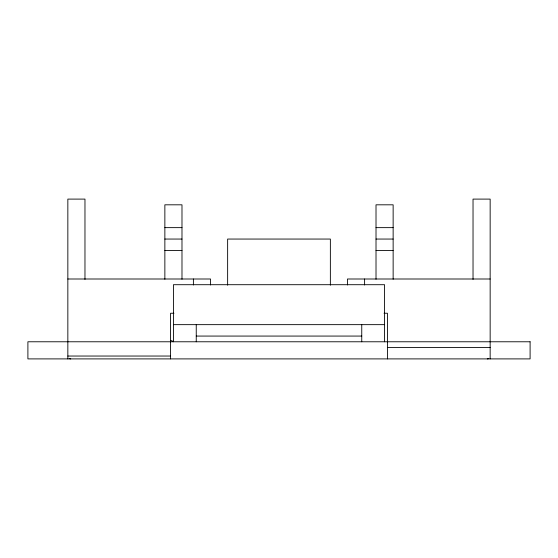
<?xml version="1.0" encoding="UTF-8"?>
<svg xmlns="http://www.w3.org/2000/svg" width="558" height="558" viewBox="0 0 558 558"><rect width="100%" height="100%" fill="white"/><g stroke="black" fill="none" stroke-linecap="round" stroke-linejoin="round"><path stroke-width="0.84" d="M164.861 227.636L181.985 227.636M376.015 227.636L393.139 227.636M164.861 239.054L181.985 239.054M376.015 239.054L393.139 239.054M164.861 250.465L181.985 250.465M376.015 250.465L393.139 250.465M67.846 279L210.519 279L210.519 284.992M490.154 279L347.481 279L347.481 284.992M173.95 313.24L170.574 313.24L170.574 358.899M384.05 313.24L387.426 313.24L387.426 358.899M173.426 324.651L384.574 324.651M196.249 336.069L361.751 336.069M387.426 347.481L490.154 347.481M67.846 356.039L170.574 356.039M490.154 358.899L490.154 199.101L473.031 199.101L473.031 279.412M393.139 279.244L393.139 204.814L376.015 204.814L376.015 279.244M384.574 341.775L384.574 284.706L173.426 284.706L173.426 341.775M364.604 279L364.604 284.992M361.751 324.651L361.751 341.775M330.364 285.194L330.364 239.054L227.636 239.054L227.636 285.194M196.249 324.651L196.249 341.775M193.396 279L193.396 284.992M181.985 279.244L181.985 204.814L164.861 204.814L164.861 279.244M84.969 279.412L84.969 199.101L67.846 199.101L67.846 358.899M70.699 358.899A2.853 2.853 0 0 1 69.387 358.578M488.613 358.578A2.853 2.853 0 0 1 487.301 358.899M173.133 341.336A11.411 11.411 0 0 1 171.034 340.499M530.1 341.775L27.9 341.775L27.9 358.899L530.1 358.899L530.1 341.775"/></g></svg>
